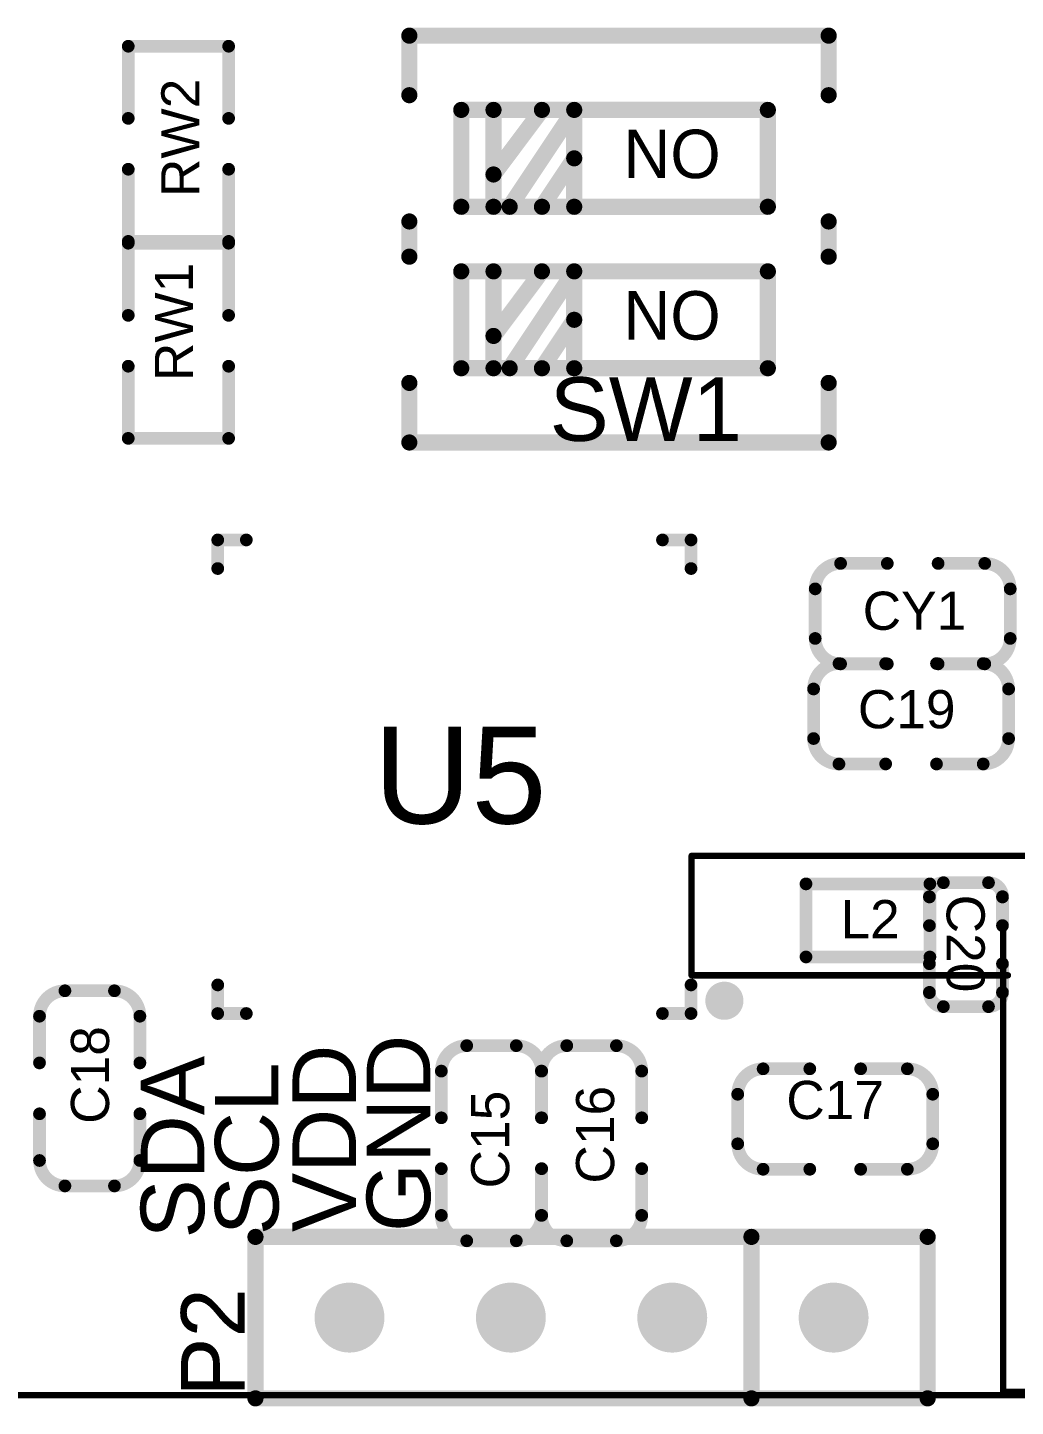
# Model space of a CAD drawing. Header units: millimetres. Extents: x 80.9 to 126.8, y 49.4 to 90.1.
# Drawn here: x 93.03 to 108.58, y 49.38 to 71.07 of the extents above; entities that cross this region are included whole.
import ezdxf

# ---------------------------------------------------------------- set-up
doc = ezdxf.new("R2010")
doc.units = ezdxf.units.MM
for name, color, linetype in [('KeepOutLayer', 6, 'Continuous'), ('PadHoleLayer', 156, 'Continuous'), ('TopOverlay', 2, 'Continuous')]:
    doc.layers.add(name, color=color, linetype=linetype)
doc.styles.add('Arial', font='arial.ttf', dxfattribs={"height": 0.2})

# ---------------------------------------------------------------- blocks, each defined once
blk = doc.blocks.new('LC_0603_C_7')
at = {"layer": 'TopOverlay', "const_width": 0.1999996}
for points in [[(-1.53499566, 0.39000176, -0.4142126324381571), (-1.134996459999999, 0.7900035)], [(1.13500408, 0.79000096, -0.4142126324381571), (1.535003279999999, 0.38999922)], [(-1.134996459999999, -0.79000096, -0.4142126324387523), (-1.53499566, -0.38999922)], [(1.53500582, -0.39000176, -0.4142126324387523), (1.135006619999999, -0.7900035)]]:
    blk.add_lwpolyline(points, format="xyb", dxfattribs=at)
at = {"layer": 'TopOverlay', "const_width": 0.0999998}
for points in [[(-1.184996359999999, 0.7900035, 1), (-1.084996559999999, 0.7900035, 1)], [(-1.184996359999999, 0.79000096, 1), (-1.084996559999999, 0.79000096, 1)], [(-0.44999656, 0.79000096, 1), (-0.34999676, 0.79000096, 1)], [(0.35000438, 0.79000096, 1), (0.4500041799999999, 0.79000096, 1)], [(1.08500418, 0.79000096, 1), (1.18500398, 0.79000096, 1)], [(1.08500418, 0.79000096, 1), (1.18500398, 0.79000096, 1)], [(-1.58499556, 0.39000176, 1), (-1.48499576, 0.39000176, 1)], [(-1.58499556, 0.38999922, 1), (-1.48499576, 0.38999922, 1)], [(1.48500338, 0.38999922, 1), (1.58500318, 0.38999922, 1)], [(1.48500338, 0.38999922, 1), (1.58500318, 0.38999922, 1)], [(-1.58499556, -0.38999922, 1), (-1.48499576, -0.38999922, 1)], [(-1.58499556, -0.38999922, 1), (-1.48499576, -0.38999922, 1)], [(1.48500338, -0.38999922, 1), (1.58500318, -0.38999922, 1)], [(1.48500592, -0.39000176, 1), (1.58500572, -0.39000176, 1)], [(-1.184996359999999, -0.79000096, 1), (-1.084996559999999, -0.79000096, 1)], [(-1.184996359999999, -0.79000096, 1), (-1.084996559999999, -0.79000096, 1)], [(-0.44999656, -0.79000096, 1), (-0.34999676, -0.79000096, 1)], [(0.35000692, -0.7900035, 1), (0.4500067200000001, -0.7900035, 1)], [(1.085006719999999, -0.7900035, 1), (1.185006519999999, -0.7900035, 1)], [(1.085006719999999, -0.7900035, 1), (1.185006519999999, -0.7900035, 1)]]:
    blk.add_lwpolyline(points, format="xyb", close=True, dxfattribs=at)
at = {"layer": 'TopOverlay', "const_width": 0.1999996}
for points in [[(-1.134996459999999, 0.79000096), (-0.3999966599999999, 0.79000096)], [(0.4000042800000001, 0.79000096), (1.13500408, 0.79000096)], [(-1.53499566, -0.38999922), (-1.53499566, 0.38999922)], [(1.535003279999999, -0.38999922), (1.535003279999999, 0.38999922)], [(-1.134996459999999, -0.79000096), (-0.3999966599999999, -0.79000096)], [(0.40000682, -0.7900035), (1.135006619999999, -0.7900035)]]:
    blk.add_lwpolyline(points, dxfattribs=at)
blk = doc.blocks.new('QFN_48_7X7X05P_23')
at = {"layer": 'TopOverlay', "const_width": 0.2999994}
blk.add_lwpolyline([(-4.099559999999998, 3.52298, -236.221138943248), (-4.099559999999998, 3.525519999999999)], format="xyb", dxfattribs=at)
at = {"layer": 'TopOverlay', "const_width": 0.1999996}
for points in [[(-3.275075999999999, 3.724909999999999), (-3.724909999999999, 3.724909999999999)], [(-3.724909999999999, 3.724909999999999), (-3.724909999999999, 3.275075999999999)], [(3.724909999999999, 3.724909999999999), (3.275075999999999, 3.724909999999999)], [(3.724909999999999, 3.724909999999999), (3.724909999999999, 3.275075999999999)], [(-3.724909999999999, -3.275075999999999), (-3.724909999999999, -3.724909999999999)], [(3.724909999999999, -3.275075999999999), (3.724909999999999, -3.724909999999999)], [(-3.275075999999999, -3.724909999999999), (-3.724909999999999, -3.724909999999999)], [(3.724909999999999, -3.724909999999999), (3.275075999999999, -3.724909999999999)]]:
    blk.add_lwpolyline(points, dxfattribs=at)
at = {"layer": 'TopOverlay'}
for points, const_width in [([(-3.774909899999998, 3.724909999999999, 1), (-3.6749101, 3.724909999999999, 1)], 0.0999998), ([(-3.774909899999998, 3.724909999999999, 1), (-3.6749101, 3.724909999999999, 1)], 0.0999998), ([(-3.325075899999999, 3.724909999999999, 1), (-3.225076099999999, 3.724909999999999, 1)], 0.0999998), ([(3.225076099999999, 3.724909999999999, 1), (3.325075899999999, 3.724909999999999, 1)], 0.0999998), ([(3.6749101, 3.724909999999999, 1), (3.774909899999998, 3.724909999999999, 1)], 0.0999998), ([(3.6749101, 3.724909999999999, 1), (3.774909899999998, 3.724909999999999, 1)], 0.0999998), ([(-4.174558579999998, 3.525519999999999, 1), (-4.02456142, 3.525519999999999, 1)], 0.1499997), ([(-4.174558579999998, 3.52298, 1), (-4.02456142, 3.52298, 1)], 0.1499997), ([(-3.774909899999998, 3.275075999999999, 1), (-3.6749101, 3.275075999999999, 1)], 0.0999998), ([(3.6749101, 3.275075999999999, 1), (3.774909899999998, 3.275075999999999, 1)], 0.0999998), ([(-3.774909899999998, -3.275075999999999, 1), (-3.6749101, -3.275075999999999, 1)], 0.0999998), ([(3.6749101, -3.275075999999999, 1), (3.774909899999998, -3.275075999999999, 1)], 0.0999998), ([(-3.774909899999998, -3.724909999999999, 1), (-3.6749101, -3.724909999999999, 1)], 0.0999998), ([(-3.774909899999998, -3.724909999999999, 1), (-3.6749101, -3.724909999999999, 1)], 0.0999998), ([(-3.325075899999999, -3.724909999999999, 1), (-3.225076099999999, -3.724909999999999, 1)], 0.0999998), ([(3.225076099999999, -3.724909999999999, 1), (3.325075899999999, -3.724909999999999, 1)], 0.0999998), ([(3.6749101, -3.724909999999999, 1), (3.774909899999998, -3.724909999999999, 1)], 0.0999998), ([(3.6749101, -3.724909999999999, 1), (3.774909899999998, -3.724909999999999, 1)], 0.0999998)]:
    blk.add_lwpolyline(points, format="xyb", close=True, dxfattribs=dict(at, const_width=const_width))
blk = doc.blocks.new('LC_0402_L_39')
at = {"layer": 'TopOverlay', "const_width": 0.1999996}
for points in [[(0.97499678, 0.57500012), (-0.97500186, 0.57500012)], [(-0.97500186, 0.57500012), (-0.97500186, -0.57500012)], [(0.97499678, 0.57500012), (0.97499678, -0.57500012)], [(0.97499678, -0.57500012), (-0.97500186, -0.57500012)]]:
    blk.add_lwpolyline(points, dxfattribs=at)
at = {"layer": 'TopOverlay', "const_width": 0.0999998}
for points in [[(-1.02500176, 0.57500012, 1), (-0.9250019599999999, 0.57500012, 1)], [(-1.02500176, 0.57500012, 1), (-0.9250019599999999, 0.57500012, 1)], [(0.9249968799999999, 0.57500012, 1), (1.02499668, 0.57500012, 1)], [(0.9249968799999999, 0.57500012, 1), (1.02499668, 0.57500012, 1)], [(-1.02500176, -0.57500012, 1), (-0.9250019599999999, -0.57500012, 1)], [(-1.02500176, -0.57500012, 1), (-0.9250019599999999, -0.57500012, 1)], [(0.9249968799999999, -0.57500012, 1), (1.02499668, -0.57500012, 1)], [(0.9249968799999999, -0.57500012, 1), (1.02499668, -0.57500012, 1)]]:
    blk.add_lwpolyline(points, format="xyb", close=True, dxfattribs=at)
blk = doc.blocks.new('LC_0402_C_42')
at = {"layer": 'TopOverlay', "const_width": 0.1999996}
for points in [[(-0.97500186, 0.35500056, -0.4142135623730951), (-0.7550023000000001, 0.57500012)], [(0.75499722, 0.57499758, -0.4142135623730951), (0.97499678, 0.35499802)], [(-0.7550023000000001, -0.57499758, -0.4142135623730951), (-0.97500186, -0.35499802)], [(0.97499678, -0.35500056, -0.4142135623730951), (0.75499722, -0.57500012)]]:
    blk.add_lwpolyline(points, format="xyb", dxfattribs=at)
at = {"layer": 'TopOverlay', "const_width": 0.0999998}
for points in [[(-0.8050021999999998, 0.57500012, 1), (-0.7050023999999999, 0.57500012, 1)], [(-0.8000009399999999, 0.57500012, 1), (-0.7000011399999999, 0.57500012, 1)], [(-0.3499993, 0.57500012, 1), (-0.2499995, 0.57500012, 1)], [(0.24999696, 0.57499758, 1), (0.34999676, 0.57499758, 1)], [(0.6999985999999999, 0.57499758, 1), (0.7999984, 0.57499758, 1)], [(0.70499732, 0.57499758, 1), (0.8049971199999999, 0.57499758, 1)], [(-1.02500176, 0.35500056, 1), (-0.9250019599999999, 0.35500056, 1)], [(-1.02499668, 0.35500056, 1), (-0.9249968799999999, 0.35500056, 1)], [(0.9249968799999999, 0.35499802, 1), (1.02499668, 0.35499802, 1)], [(0.9249968799999999, 0.35499802, 1), (1.02499668, 0.35499802, 1)], [(-1.02500176, -0.35499802, 1), (-0.9250019599999999, -0.35499802, 1)], [(-1.02499668, -0.35499802, 1), (-0.9249968799999999, -0.35499802, 1)], [(0.9249968799999999, -0.35500056, 1), (1.02499668, -0.35500056, 1)], [(0.9249968799999999, -0.35500056, 1), (1.02499668, -0.35500056, 1)], [(-0.8050021999999998, -0.57499758, 1), (-0.7050023999999999, -0.57499758, 1)], [(-0.7999984, -0.57499758, 1), (-0.6999985999999999, -0.57499758, 1)], [(-0.34999676, -0.57499758, 1), (-0.24999696, -0.57499758, 1)], [(0.2499995, -0.57500012, 1), (0.3499993, -0.57500012, 1)], [(0.7000011399999999, -0.57500012, 1), (0.8000009399999999, -0.57500012, 1)], [(0.70499732, -0.57500012, 1), (0.8049971199999999, -0.57500012, 1)]]:
    blk.add_lwpolyline(points, format="xyb", close=True, dxfattribs=at)
at = {"layer": 'TopOverlay', "const_width": 0.1999996}
for points in [[(-0.75000104, 0.57500012), (-0.2999994, 0.57500012)], [(0.29999686, 0.57499758), (0.7499985000000001, 0.57499758)], [(-0.97499678, 0.35500056), (-0.97499678, -0.35499802)], [(0.97499678, 0.35499802), (0.97499678, -0.35500056)], [(-0.7499985000000001, -0.57499758), (-0.29999686, -0.57499758)], [(0.2999994, -0.57500012), (0.75000104, -0.57500012)]]:
    blk.add_lwpolyline(points, dxfattribs=at)
blk = doc.blocks.new('LC_0603_C_43')
at = {"layer": 'TopOverlay', "const_width": 0.1999996}
for points in [[(-1.53499566, 0.39000176, -0.4142126324381571), (-1.134996459999999, 0.7900035)], [(1.13500408, 0.79000096, -0.4142126324381571), (1.535003279999999, 0.38999922)], [(-1.134996459999999, -0.79000096, -0.4142126324387523), (-1.53499566, -0.38999922)], [(1.53500582, -0.39000176, -0.4142126324387523), (1.135006619999999, -0.7900035)]]:
    blk.add_lwpolyline(points, format="xyb", dxfattribs=at)
at = {"layer": 'TopOverlay', "const_width": 0.0999998}
for points in [[(-1.184996359999999, 0.7900035, 1), (-1.084996559999999, 0.7900035, 1)], [(-1.184996359999999, 0.79000096, 1), (-1.084996559999999, 0.79000096, 1)], [(-0.44999656, 0.79000096, 1), (-0.34999676, 0.79000096, 1)], [(0.35000438, 0.79000096, 1), (0.4500041799999999, 0.79000096, 1)], [(1.08500418, 0.79000096, 1), (1.18500398, 0.79000096, 1)], [(1.08500418, 0.79000096, 1), (1.18500398, 0.79000096, 1)], [(-1.58499556, 0.39000176, 1), (-1.48499576, 0.39000176, 1)], [(-1.58499556, 0.38999922, 1), (-1.48499576, 0.38999922, 1)], [(1.48500338, 0.38999922, 1), (1.58500318, 0.38999922, 1)], [(1.48500338, 0.38999922, 1), (1.58500318, 0.38999922, 1)], [(-1.58499556, -0.38999922, 1), (-1.48499576, -0.38999922, 1)], [(-1.58499556, -0.38999922, 1), (-1.48499576, -0.38999922, 1)], [(1.48500338, -0.38999922, 1), (1.58500318, -0.38999922, 1)], [(1.48500592, -0.39000176, 1), (1.58500572, -0.39000176, 1)], [(-1.184996359999999, -0.79000096, 1), (-1.084996559999999, -0.79000096, 1)], [(-1.184996359999999, -0.79000096, 1), (-1.084996559999999, -0.79000096, 1)], [(-0.44999656, -0.79000096, 1), (-0.34999676, -0.79000096, 1)], [(0.35000692, -0.7900035, 1), (0.4500067200000001, -0.7900035, 1)], [(1.085006719999999, -0.7900035, 1), (1.185006519999999, -0.7900035, 1)], [(1.085006719999999, -0.7900035, 1), (1.185006519999999, -0.7900035, 1)]]:
    blk.add_lwpolyline(points, format="xyb", close=True, dxfattribs=at)
at = {"layer": 'TopOverlay', "const_width": 0.1999996}
for points in [[(-0.3999966599999999, 0.79000096), (-1.134996459999999, 0.79000096)], [(1.13500408, 0.79000096), (0.4000042800000001, 0.79000096)], [(-1.53499566, 0.38999922), (-1.53499566, -0.38999922)], [(1.535003279999999, 0.38999922), (1.535003279999999, -0.38999922)], [(-0.3999966599999999, -0.79000096), (-1.134996459999999, -0.79000096)], [(1.135006619999999, -0.7900035), (0.40000682, -0.7900035)]]:
    blk.add_lwpolyline(points, dxfattribs=at)
blk = doc.blocks.new('LC_0603_C_44')
at = {"layer": 'TopOverlay', "const_width": 0.1999996}
for points in [[(-1.53499566, 0.39000176, -0.4142126324381571), (-1.134996459999999, 0.7900035)], [(1.13500408, 0.79000096, -0.4142126324381571), (1.535003279999999, 0.38999922)], [(-1.134996459999999, -0.79000096, -0.4142126324387498), (-1.53499566, -0.38999922)], [(1.53500582, -0.39000176, -0.4142126324387523), (1.135006619999999, -0.7900035)]]:
    blk.add_lwpolyline(points, format="xyb", dxfattribs=at)
at = {"layer": 'TopOverlay', "const_width": 0.0999998}
for points in [[(-1.184996359999999, 0.7900035, 1), (-1.084996559999999, 0.7900035, 1)], [(-1.184996359999999, 0.79000096, 1), (-1.084996559999999, 0.79000096, 1)], [(-0.44999656, 0.79000096, 1), (-0.34999676, 0.79000096, 1)], [(0.35000438, 0.79000096, 1), (0.4500041799999999, 0.79000096, 1)], [(1.08500418, 0.79000096, 1), (1.18500398, 0.79000096, 1)], [(1.08500418, 0.79000096, 1), (1.18500398, 0.79000096, 1)], [(-1.58499556, 0.39000176, 1), (-1.48499576, 0.39000176, 1)], [(-1.58499556, 0.38999922, 1), (-1.48499576, 0.38999922, 1)], [(1.48500338, 0.38999922, 1), (1.58500318, 0.38999922, 1)], [(1.48500338, 0.38999922, 1), (1.58500318, 0.38999922, 1)], [(-1.58499556, -0.38999922, 1), (-1.48499576, -0.38999922, 1)], [(-1.58499556, -0.38999922, 1), (-1.48499576, -0.38999922, 1)], [(1.48500338, -0.38999922, 1), (1.58500318, -0.38999922, 1)], [(1.48500592, -0.39000176, 1), (1.58500572, -0.39000176, 1)], [(-1.184996359999999, -0.79000096, 1), (-1.084996559999999, -0.79000096, 1)], [(-1.184996359999999, -0.79000096, 1), (-1.084996559999999, -0.79000096, 1)], [(-0.44999656, -0.79000096, 1), (-0.34999676, -0.79000096, 1)], [(0.35000692, -0.7900035, 1), (0.4500067200000001, -0.7900035, 1)], [(1.085006719999999, -0.7900035, 1), (1.185006519999999, -0.7900035, 1)], [(1.085006719999999, -0.7900035, 1), (1.185006519999999, -0.7900035, 1)]]:
    blk.add_lwpolyline(points, format="xyb", close=True, dxfattribs=at)
at = {"layer": 'TopOverlay', "const_width": 0.1999996}
for points in [[(-0.3999966599999999, 0.79000096), (-1.134996459999999, 0.79000096)], [(1.13500408, 0.79000096), (0.4000042800000001, 0.79000096)], [(-1.53499566, -0.38999922), (-1.53499566, 0.38999922)], [(1.535003279999999, -0.38999922), (1.535003279999999, 0.38999922)], [(-0.3999966599999999, -0.79000096), (-1.134996459999999, -0.79000096)], [(1.135006619999999, -0.7900035), (0.40000682, -0.7900035)]]:
    blk.add_lwpolyline(points, dxfattribs=at)
blk = doc.blocks.new('LC_0603_C_45')
at = {"layer": 'TopOverlay', "const_width": 0.1999996}
for points in [[(-1.53499566, 0.39000176, -0.4142126324381571), (-1.134996459999999, 0.7900035)], [(1.13500408, 0.79000096, -0.4142126324381571), (1.535003279999999, 0.38999922)], [(-1.134996459999999, -0.79000096, -0.4142126324387498), (-1.53499566, -0.38999922)], [(1.53500582, -0.39000176, -0.4142126324387498), (1.135006619999999, -0.7900035)]]:
    blk.add_lwpolyline(points, format="xyb", dxfattribs=at)
at = {"layer": 'TopOverlay', "const_width": 0.0999998}
for points in [[(-1.184996359999999, 0.7900035, 1), (-1.084996559999999, 0.7900035, 1)], [(-1.184996359999999, 0.79000096, 1), (-1.084996559999999, 0.79000096, 1)], [(-0.44999656, 0.79000096, 1), (-0.34999676, 0.79000096, 1)], [(0.35000438, 0.79000096, 1), (0.4500041799999999, 0.79000096, 1)], [(1.08500418, 0.79000096, 1), (1.18500398, 0.79000096, 1)], [(1.08500418, 0.79000096, 1), (1.18500398, 0.79000096, 1)], [(-1.58499556, 0.39000176, 1), (-1.48499576, 0.39000176, 1)], [(-1.58499556, 0.38999922, 1), (-1.48499576, 0.38999922, 1)], [(1.48500338, 0.38999922, 1), (1.58500318, 0.38999922, 1)], [(1.48500338, 0.38999922, 1), (1.58500318, 0.38999922, 1)], [(-1.58499556, -0.38999922, 1), (-1.48499576, -0.38999922, 1)], [(-1.58499556, -0.38999922, 1), (-1.48499576, -0.38999922, 1)], [(1.48500338, -0.38999922, 1), (1.58500318, -0.38999922, 1)], [(1.48500592, -0.39000176, 1), (1.58500572, -0.39000176, 1)], [(-1.184996359999999, -0.79000096, 1), (-1.084996559999999, -0.79000096, 1)], [(-1.184996359999999, -0.79000096, 1), (-1.084996559999999, -0.79000096, 1)], [(-0.44999656, -0.79000096, 1), (-0.34999676, -0.79000096, 1)], [(0.35000692, -0.7900035, 1), (0.4500067200000001, -0.7900035, 1)], [(1.085006719999999, -0.7900035, 1), (1.185006519999999, -0.7900035, 1)], [(1.085006719999999, -0.7900035, 1), (1.185006519999999, -0.7900035, 1)]]:
    blk.add_lwpolyline(points, format="xyb", close=True, dxfattribs=at)
at = {"layer": 'TopOverlay', "const_width": 0.1999996}
for points in [[(-0.3999966599999999, 0.79000096), (-1.134996459999999, 0.79000096)], [(1.13500408, 0.79000096), (0.4000042800000001, 0.79000096)], [(-1.53499566, -0.38999922), (-1.53499566, 0.38999922)], [(1.535003279999999, -0.38999922), (1.535003279999999, 0.38999922)], [(-0.3999966599999999, -0.79000096), (-1.134996459999999, -0.79000096)], [(1.135006619999999, -0.7900035), (0.40000682, -0.7900035)]]:
    blk.add_lwpolyline(points, dxfattribs=at)
blk = doc.blocks.new('LC_0603_C_55')
at = {"layer": 'TopOverlay', "const_width": 0.1999996}
for points in [[(-1.53499566, 0.39000176, -0.4142126324381571), (-1.134996459999999, 0.7900035)], [(1.13500408, 0.79000096, -0.4142126324381571), (1.535003279999999, 0.38999922)], [(-1.134996459999999, -0.79000096, -0.4142126324387523), (-1.53499566, -0.38999922)], [(1.53500582, -0.39000176, -0.4142126324387523), (1.135006619999999, -0.7900035)]]:
    blk.add_lwpolyline(points, format="xyb", dxfattribs=at)
at = {"layer": 'TopOverlay', "const_width": 0.0999998}
for points in [[(-1.184996359999999, 0.7900035, 1), (-1.084996559999999, 0.7900035, 1)], [(-1.184996359999999, 0.79000096, 1), (-1.084996559999999, 0.79000096, 1)], [(-0.44999656, 0.79000096, 1), (-0.34999676, 0.79000096, 1)], [(0.35000438, 0.79000096, 1), (0.4500041799999999, 0.79000096, 1)], [(1.08500418, 0.79000096, 1), (1.18500398, 0.79000096, 1)], [(1.08500418, 0.79000096, 1), (1.18500398, 0.79000096, 1)], [(-1.58499556, 0.39000176, 1), (-1.48499576, 0.39000176, 1)], [(-1.58499556, 0.38999922, 1), (-1.48499576, 0.38999922, 1)], [(1.48500338, 0.38999922, 1), (1.58500318, 0.38999922, 1)], [(1.48500338, 0.38999922, 1), (1.58500318, 0.38999922, 1)], [(-1.58499556, -0.38999922, 1), (-1.48499576, -0.38999922, 1)], [(-1.58499556, -0.38999922, 1), (-1.48499576, -0.38999922, 1)], [(1.48500338, -0.38999922, 1), (1.58500318, -0.38999922, 1)], [(1.48500592, -0.39000176, 1), (1.58500572, -0.39000176, 1)], [(-1.184996359999999, -0.79000096, 1), (-1.084996559999999, -0.79000096, 1)], [(-1.184996359999999, -0.79000096, 1), (-1.084996559999999, -0.79000096, 1)], [(-0.44999656, -0.79000096, 1), (-0.34999676, -0.79000096, 1)], [(0.35000692, -0.7900035, 1), (0.4500067200000001, -0.7900035, 1)], [(1.085006719999999, -0.7900035, 1), (1.185006519999999, -0.7900035, 1)], [(1.085006719999999, -0.7900035, 1), (1.185006519999999, -0.7900035, 1)]]:
    blk.add_lwpolyline(points, format="xyb", close=True, dxfattribs=at)
at = {"layer": 'TopOverlay', "const_width": 0.1999996}
for points in [[(-1.134996459999999, 0.79000096), (-0.3999966599999999, 0.79000096)], [(0.4000042800000001, 0.79000096), (1.13500408, 0.79000096)], [(-1.53499566, -0.38999922), (-1.53499566, 0.38999922)], [(1.535003279999999, -0.38999922), (1.535003279999999, 0.38999922)], [(-1.134996459999999, -0.79000096), (-0.3999966599999999, -0.79000096)], [(0.40000682, -0.7900035), (1.135006619999999, -0.7900035)]]:
    blk.add_lwpolyline(points, dxfattribs=at)
blk = doc.blocks.new('HDR_TH_4P_P2_54_V_F_56')
at = {"layer": 'PadHoleLayer'}
h = blk.add_hatch(color=156, dxfattribs=at)
edge = h.paths.add_edge_path()
edge.add_arc((-3.81, 0), 0.5500116, 0, 360)
h = blk.add_hatch(color=156, dxfattribs=at)
edge = h.paths.add_edge_path()
edge.add_arc((-1.27, 0), 0.5500116, 0, 360)
h = blk.add_hatch(color=156, dxfattribs=at)
edge = h.paths.add_edge_path()
edge.add_arc((1.27, 0), 0.5500116, 0, 360)
h = blk.add_hatch(color=156, dxfattribs=at)
edge = h.paths.add_edge_path()
edge.add_arc((3.81, 0), 0.5500116, 0, 360)
at = {"layer": 'TopOverlay', "const_width": 0.254}
for points in [[(5.290007199999999, 1.27), (-5.290007199999999, 1.27)], [(-5.290007199999999, 1.27), (-5.290007199999999, -1.27)], [(-2.5164796, 1.27), (-2.5164796, -1.27)], [(5.290007199999999, 1.27), (5.290007199999999, -1.27)], [(5.290007199999999, -1.27), (-5.290007199999999, -1.27)]]:
    blk.add_lwpolyline(points, dxfattribs=at)
at = {"layer": 'TopOverlay', "const_width": 0.127}
for points in [[(-5.3535072, 1.27, 1), (-5.226507199999998, 1.27, 1)], [(-5.3535072, 1.27, 1), (-5.226507199999998, 1.27, 1)], [(-2.5799796, 1.27, 1), (-2.452979599999999, 1.27, 1)], [(5.226507199999998, 1.27, 1), (5.3535072, 1.27, 1)], [(5.226507199999998, 1.27, 1), (5.3535072, 1.27, 1)], [(-5.3535072, -1.27, 1), (-5.226507199999998, -1.27, 1)], [(-5.3535072, -1.27, 1), (-5.226507199999998, -1.27, 1)], [(-2.5799796, -1.27, 1), (-2.452979599999999, -1.27, 1)], [(5.226507199999998, -1.27, 1), (5.3535072, -1.27, 1)], [(5.226507199999998, -1.27, 1), (5.3535072, -1.27, 1)]]:
    blk.add_lwpolyline(points, format="xyb", close=True, dxfattribs=at)
blk = doc.blocks.new('LC_0603_R_69')
at = {"layer": 'TopOverlay', "const_width": 0.1999996}
for points in [[(-1.534998199999999, 0.79000096), (-0.3999992, 0.79000096)], [(-1.534998199999999, 0.79000096), (-1.534998199999999, -0.79000096)], [(0.40000174, 0.79000096), (1.53500074, 0.79000096)], [(1.53500074, 0.79000096), (1.53500074, -0.79000096)], [(-1.534998199999999, -0.79000096), (-0.3999992, -0.79000096)], [(0.40000174, -0.79000096), (1.53500074, -0.79000096)]]:
    blk.add_lwpolyline(points, dxfattribs=at)
at = {"layer": 'TopOverlay', "const_width": 0.0999998}
for points in [[(-1.5849981, 0.79000096, 1), (-1.484998299999999, 0.79000096, 1)], [(-1.5849981, 0.79000096, 1), (-1.484998299999999, 0.79000096, 1)], [(-0.4499991, 0.79000096, 1), (-0.3499993, 0.79000096, 1)], [(0.35000184, 0.79000096, 1), (0.4500016399999999, 0.79000096, 1)], [(1.48500084, 0.79000096, 1), (1.58500064, 0.79000096, 1)], [(1.48500084, 0.79000096, 1), (1.58500064, 0.79000096, 1)], [(-1.5849981, -0.79000096, 1), (-1.484998299999999, -0.79000096, 1)], [(-1.5849981, -0.79000096, 1), (-1.484998299999999, -0.79000096, 1)], [(-0.4499991, -0.79000096, 1), (-0.3499993, -0.79000096, 1)], [(0.35000184, -0.79000096, 1), (0.4500016399999999, -0.79000096, 1)], [(1.48500084, -0.79000096, 1), (1.58500064, -0.79000096, 1)], [(1.48500084, -0.79000096, 1), (1.58500064, -0.79000096, 1)]]:
    blk.add_lwpolyline(points, format="xyb", close=True, dxfattribs=at)
blk = doc.blocks.new('LC_0603_R_70')
at = {"layer": 'TopOverlay', "const_width": 0.1999996}
for points in [[(-1.534998199999999, -0.79000096), (-1.534998199999999, 0.79000096)], [(-0.3999992, 0.79000096), (-1.534998199999999, 0.79000096)], [(1.53500074, 0.79000096), (0.40000174, 0.79000096)], [(1.53500074, -0.79000096), (1.53500074, 0.79000096)], [(-0.3999992, -0.79000096), (-1.534998199999999, -0.79000096)], [(1.53500074, -0.79000096), (0.40000174, -0.79000096)]]:
    blk.add_lwpolyline(points, dxfattribs=at)
at = {"layer": 'TopOverlay', "const_width": 0.0999998}
for points in [[(-1.5849981, 0.79000096, 1), (-1.484998299999999, 0.79000096, 1)], [(-1.5849981, 0.79000096, 1), (-1.484998299999999, 0.79000096, 1)], [(-0.4499991, 0.79000096, 1), (-0.3499993, 0.79000096, 1)], [(0.35000184, 0.79000096, 1), (0.4500016399999999, 0.79000096, 1)], [(1.48500084, 0.79000096, 1), (1.58500064, 0.79000096, 1)], [(1.48500084, 0.79000096, 1), (1.58500064, 0.79000096, 1)], [(-1.5849981, -0.79000096, 1), (-1.484998299999999, -0.79000096, 1)], [(-1.5849981, -0.79000096, 1), (-1.484998299999999, -0.79000096, 1)], [(-0.4499991, -0.79000096, 1), (-0.3499993, -0.79000096, 1)], [(0.35000184, -0.79000096, 1), (0.4500016399999999, -0.79000096, 1)], [(1.48500084, -0.79000096, 1), (1.58500064, -0.79000096, 1)], [(1.48500084, -0.79000096, 1), (1.58500064, -0.79000096, 1)]]:
    blk.add_lwpolyline(points, format="xyb", close=True, dxfattribs=at)
blk = doc.blocks.new('SW_SMD_DM_02_V_71')
at = {"layer": 'TopOverlay', "const_width": 0.254}
for points in [[(-3.199993599999999, -3.299993399999999), (-3.199993599999999, 3.299993399999999)], [(-2.263139999999999, 3.299993399999999), (-3.199993599999999, 3.299993399999999)], [(0.27686, 3.299993399999999), (-0.27686, 3.299993399999999)], [(3.199993599999999, 3.299993399999999), (2.263139999999999, 3.299993399999999)], [(3.199993599999999, -3.299993399999999), (3.199993599999999, 3.299993399999999)], [(-2.032, -2.482976999999999), (-2.032, 2.343023)], [(-0.508, 2.343023), (-2.032, 2.343023)], [(-0.508, -2.482976999999999), (-0.508, 2.343023)], [(2.032, 2.343023), (0.508, 2.343023)], [(0.508, -2.482976999999999), (0.508, 2.343023)], [(2.032, -2.482976999999999), (2.032, 2.343023)], [(-0.508, -1.720976999999999), (-2.032, -0.7049770000000001)], [(-0.508, -0.7049770000000001), (-2.032, -0.7049770000000001)], [(-0.508, -1.212976999999999), (-1.27, -0.7049770000000001)], [(2.032, -0.7049770000000001), (0.508, -0.7049770000000001)], [(2.032, -1.720976999999999), (0.508, -0.7049770000000001)], [(2.032, -1.212976999999999), (1.27, -0.7049770000000001)], [(-1.016, -1.974976999999999), (-2.032, -1.212976999999999)], [(1.524, -1.974976999999999), (0.508, -1.212976999999999)], [(-0.508, -1.974976999999999), (-2.032, -1.974976999999999)], [(2.032, -1.974976999999999), (0.508, -1.974976999999999)], [(-0.508, -2.482976999999999), (-2.032, -2.482976999999999)], [(2.032, -2.482976999999999), (0.508, -2.482976999999999)], [(-2.263139999999999, -3.299993399999999), (-3.199993599999999, -3.299993399999999)], [(0.27686, -3.299993399999999), (-0.27686, -3.299993399999999)], [(3.199993599999999, -3.299993399999999), (2.263139999999999, -3.299993399999999)]]:
    blk.add_lwpolyline(points, dxfattribs=at)
at = {"layer": 'TopOverlay', "const_width": 0.127}
for points in [[(-3.263493599999998, 3.299993399999999, 1), (-3.1364936, 3.299993399999999, 1)], [(-3.263493599999998, 3.299993399999999, 1), (-3.1364936, 3.299993399999999, 1)], [(-2.32664, 3.299993399999999, 1), (-2.19964, 3.299993399999999, 1)], [(-0.34036, 3.299993399999999, 1), (-0.21336, 3.299993399999999, 1)], [(0.21336, 3.299993399999999, 1), (0.34036, 3.299993399999999, 1)], [(2.19964, 3.299993399999999, 1), (2.32664, 3.299993399999999, 1)], [(3.1364936, 3.299993399999999, 1), (3.263493599999998, 3.299993399999999, 1)], [(3.1364936, 3.299993399999999, 1), (3.263493599999998, 3.299993399999999, 1)], [(-2.095499999999999, 2.343023, 1), (-1.968499999999999, 2.343023, 1)], [(-2.095499999999999, 2.343023, 1), (-1.968499999999999, 2.343023, 1)], [(-0.5714999999999999, 2.343023, 1), (-0.4445000000000001, 2.343023, 1)], [(-0.5714999999999999, 2.343023, 1), (-0.4445000000000001, 2.343023, 1)], [(0.4445000000000001, 2.343023, 1), (0.5714999999999999, 2.343023, 1)], [(0.4445000000000001, 2.343023, 1), (0.5714999999999999, 2.343023, 1)], [(1.968499999999999, 2.343023, 1), (2.095499999999999, 2.343023, 1)], [(1.968499999999999, 2.343023, 1), (2.095499999999999, 2.343023, 1)], [(-2.095499999999999, -0.7049770000000001, 1), (-1.968499999999999, -0.7049770000000001, 1)], [(-2.095499999999999, -0.7049770000000001, 1), (-1.968499999999999, -0.7049770000000001, 1)], [(-1.333499999999999, -0.7049770000000001, 1), (-1.206499999999999, -0.7049770000000001, 1)], [(-0.5714999999999999, -0.7049770000000001, 1), (-0.4445000000000001, -0.7049770000000001, 1)], [(0.4445000000000001, -0.7049770000000001, 1), (0.5714999999999999, -0.7049770000000001, 1)], [(0.4445000000000001, -0.7049770000000001, 1), (0.5714999999999999, -0.7049770000000001, 1)], [(1.206499999999999, -0.7049770000000001, 1), (1.333499999999999, -0.7049770000000001, 1)], [(1.968499999999999, -0.7049770000000001, 1), (2.095499999999999, -0.7049770000000001, 1)], [(-2.095499999999999, -1.212976999999999, 1), (-1.968499999999999, -1.212976999999999, 1)], [(-0.5714999999999999, -1.212976999999999, 1), (-0.4445000000000001, -1.212976999999999, 1)], [(0.4445000000000001, -1.212976999999999, 1), (0.5714999999999999, -1.212976999999999, 1)], [(1.968499999999999, -1.212976999999999, 1), (2.095499999999999, -1.212976999999999, 1)], [(-0.5714999999999999, -1.720976999999999, 1), (-0.4445000000000001, -1.720976999999999, 1)], [(1.968499999999999, -1.720976999999999, 1), (2.095499999999999, -1.720976999999999, 1)], [(-2.095499999999999, -1.974976999999999, 1), (-1.968499999999999, -1.974976999999999, 1)], [(-1.079499999999999, -1.974976999999999, 1), (-0.9525, -1.974976999999999, 1)], [(-0.5714999999999999, -1.974976999999999, 1), (-0.4445000000000001, -1.974976999999999, 1)], [(0.4445000000000001, -1.974976999999999, 1), (0.5714999999999999, -1.974976999999999, 1)], [(1.460499999999999, -1.974976999999999, 1), (1.587499999999999, -1.974976999999999, 1)], [(1.968499999999999, -1.974976999999999, 1), (2.095499999999999, -1.974976999999999, 1)], [(-2.095499999999999, -2.482976999999999, 1), (-1.968499999999999, -2.482976999999999, 1)], [(-2.095499999999999, -2.482976999999999, 1), (-1.968499999999999, -2.482976999999999, 1)], [(-0.5714999999999999, -2.482976999999999, 1), (-0.4445000000000001, -2.482976999999999, 1)], [(-0.5714999999999999, -2.482976999999999, 1), (-0.4445000000000001, -2.482976999999999, 1)], [(0.4445000000000001, -2.482976999999999, 1), (0.5714999999999999, -2.482976999999999, 1)], [(0.4445000000000001, -2.482976999999999, 1), (0.5714999999999999, -2.482976999999999, 1)], [(1.968499999999999, -2.482976999999999, 1), (2.095499999999999, -2.482976999999999, 1)], [(1.968499999999999, -2.482976999999999, 1), (2.095499999999999, -2.482976999999999, 1)], [(-3.263493599999998, -3.299993399999999, 1), (-3.1364936, -3.299993399999999, 1)], [(-3.263493599999998, -3.299993399999999, 1), (-3.1364936, -3.299993399999999, 1)], [(-2.32664, -3.299993399999999, 1), (-2.19964, -3.299993399999999, 1)], [(-0.34036, -3.299993399999999, 1), (-0.21336, -3.299993399999999, 1)], [(0.21336, -3.299993399999999, 1), (0.34036, -3.299993399999999, 1)], [(2.19964, -3.299993399999999, 1), (2.32664, -3.299993399999999, 1)], [(3.1364936, -3.299993399999999, 1), (3.263493599999998, -3.299993399999999, 1)], [(3.1364936, -3.299993399999999, 1), (3.263493599999998, -3.299993399999999, 1)]]:
    blk.add_lwpolyline(points, format="xyb", close=True, dxfattribs=at)
at = {"layer": 'TopOverlay'}
for p in [(-1.721104, 1.600072999999999), (0.8188959999999998, 1.600072999999999)]:
    blk.add_text('ON', height=0.762, rotation=-90, dxfattribs=at).set_placement(p)
blk = doc.blocks.new('LC_0603_C_72')
at = {"layer": 'TopOverlay', "const_width": 0.1999996}
for points in [[(-1.53499566, 0.39000176, -0.4142126324381571), (-1.134996459999999, 0.7900035)], [(1.13500408, 0.79000096, -0.4142126324381571), (1.535003279999999, 0.38999922)], [(-1.134996459999999, -0.79000096, -0.4142126324387523), (-1.53499566, -0.38999922)], [(1.53500582, -0.39000176, -0.4142126324387523), (1.135006619999999, -0.7900035)]]:
    blk.add_lwpolyline(points, format="xyb", dxfattribs=at)
at = {"layer": 'TopOverlay', "const_width": 0.0999998}
for points in [[(-1.184996359999999, 0.7900035, 1), (-1.084996559999999, 0.7900035, 1)], [(-1.184996359999999, 0.79000096, 1), (-1.084996559999999, 0.79000096, 1)], [(-0.44999656, 0.79000096, 1), (-0.34999676, 0.79000096, 1)], [(0.35000438, 0.79000096, 1), (0.4500041799999999, 0.79000096, 1)], [(1.08500418, 0.79000096, 1), (1.18500398, 0.79000096, 1)], [(1.08500418, 0.79000096, 1), (1.18500398, 0.79000096, 1)], [(-1.58499556, 0.39000176, 1), (-1.48499576, 0.39000176, 1)], [(-1.58499556, 0.38999922, 1), (-1.48499576, 0.38999922, 1)], [(1.48500338, 0.38999922, 1), (1.58500318, 0.38999922, 1)], [(1.48500338, 0.38999922, 1), (1.58500318, 0.38999922, 1)], [(-1.58499556, -0.38999922, 1), (-1.48499576, -0.38999922, 1)], [(-1.58499556, -0.38999922, 1), (-1.48499576, -0.38999922, 1)], [(1.48500338, -0.38999922, 1), (1.58500318, -0.38999922, 1)], [(1.48500592, -0.39000176, 1), (1.58500572, -0.39000176, 1)], [(-1.184996359999999, -0.79000096, 1), (-1.084996559999999, -0.79000096, 1)], [(-1.184996359999999, -0.79000096, 1), (-1.084996559999999, -0.79000096, 1)], [(-0.44999656, -0.79000096, 1), (-0.34999676, -0.79000096, 1)], [(0.35000692, -0.7900035, 1), (0.4500067200000001, -0.7900035, 1)], [(1.085006719999999, -0.7900035, 1), (1.185006519999999, -0.7900035, 1)], [(1.085006719999999, -0.7900035, 1), (1.185006519999999, -0.7900035, 1)]]:
    blk.add_lwpolyline(points, format="xyb", close=True, dxfattribs=at)
at = {"layer": 'TopOverlay', "const_width": 0.1999996}
for points in [[(-0.3999966599999999, 0.79000096), (-1.134996459999999, 0.79000096)], [(1.13500408, 0.79000096), (0.4000042800000001, 0.79000096)], [(-1.53499566, -0.38999922), (-1.53499566, 0.38999922)], [(1.535003279999999, -0.38999922), (1.535003279999999, 0.38999922)], [(-0.3999966599999999, -0.79000096), (-1.134996459999999, -0.79000096)], [(1.135006619999999, -0.7900035), (0.40000682, -0.7900035)]]:
    blk.add_lwpolyline(points, dxfattribs=at)

msp = doc.modelspace()

# ---------------------------------------------------------------- linework, layer by layer
at = {"layer": 'KeepOutLayer', "const_width": 0.0999998}
msp.add_lwpolyline([(86.4099999, 49.55320035999999), (117.40999632, 49.55320035999999)], dxfattribs=at)
at = {"layer": 'TopOverlay', "const_width": 0.0999998}
for points in [[(103.4796, 58.03899999999999), (109.7026, 58.03899999999999)], [(103.4796, 56.15939999999999), (103.4796, 58.03899999999999)], [(108.3818, 49.6062), (108.3818, 56.896)], [(103.4796, 56.15939999999999), (108.458, 56.15939999999999)], [(108.3818, 49.6062), (114.0714, 49.6062)]]:
    msp.add_lwpolyline(points, dxfattribs=at)
at = {"layer": 'TopOverlay', "const_width": 0.0499999}
for points in [[(103.45460132, 58.03899999999999, 1), (103.50459868, 58.03899999999999, 1)], [(103.45460132, 58.03899999999999, 1), (103.50459868, 58.03899999999999, 1)], [(108.35680132, 56.896, 1), (108.40679868, 56.896, 1)], [(103.45460132, 56.15939999999999, 1), (103.50459868, 56.15939999999999, 1)], [(103.45460132, 56.15939999999999, 1), (103.50459868, 56.15939999999999, 1)], [(108.43300132, 56.15939999999999, 1), (108.48299868, 56.15939999999999, 1)], [(108.35680132, 49.6062, 1), (108.40679868, 49.6062, 1)], [(108.35680132, 49.6062, 1), (108.40679868, 49.6062, 1)]]:
    msp.add_lwpolyline(points, format="xyb", close=True, dxfattribs=at)

# ---------------------------------------------------------------- block references
for name, p, rotation in [('SW_SMD_DM_02_V_71', (102.3366, 67.7418), 270), ('LC_0603_R_70', (95.4024, 69.2404), 270), ('LC_0603_R_69', (95.4024, 66.1416), 90), ('QFN_48_7X7X05P_23', (99.74580000000002, 59.2836), 180), ('LC_0402_C_42', (107.7976, 56.642), 90), ('LC_0402_L_39', (106.25499958, 57.02300000000001), 180), ('LC_0603_C_72', (94.0054, 54.3814), 270), ('LC_0603_C_45', (100.33, 53.5178), 270), ('LC_0603_C_44', (101.9048, 53.5178), 270), ('LC_0603_C_43', (105.7402, 53.89879999999998), 180), ('HDR_TH_4P_P2_54_V_F_56', (101.9048, 50.7746), 180)]:
    msp.add_blockref(name, p, dxfattribs=dict(rotation=rotation))
for name, p in [('LC_0603_C_55', (106.9594, 61.84899999999999)), ('LC_0603_C_7', (106.934, 60.2742))]:
    msp.add_blockref(name, p)

# ---------------------------------------------------------------- texts
at = {"layer": 'TopOverlay', "style": 'Arial'}
for s, height, rotation, p in [('RW2', 0.5999988, 90, (95.7326, 68.4022)), ('RW1', 0.5999988, 90, (95.631, 65.5066)), ('C20', 0.5999988, 270, (107.4928, 57.4294)), ('C18', 0.5999988, 90, (94.3102, 53.8226)), ('GND', 1.00000054, 90, (99.36480000000002, 52.1208)), ('SDA', 1.00000054, 90, (95.8088, 52.0192)), ('VDD', 1.00000054, 90, (98.1964, 52.1208)), ('SCL', 1.00000054, 90, (96.9772, 52.06999999999999)), ('C15', 0.5999988, 90, (100.6094, 52.80660000000001)), ('C16', 0.5999988, 90, (102.2604, 52.8828)), ('P2', 1.00000054, 90, (96.4438, 49.52999999999999))]:
    msp.add_text(s, height=height, rotation=rotation, dxfattribs=at).set_placement(p)
for s, height, p in [('SW1', 1.00000054, (101.2444, 64.56679999999999)), ('CY1', 0.5999988, (106.172, 61.59499999999999)), ('C19', 0.5999988, (106.0958, 60.04559999999999)), ('U5', 1.524, (98.4758, 58.547)), ('L2', 0.5999988, (105.82319958, 56.7436)), ('C17', 0.5999988, (104.97019646, 53.89879999999998))]:
    msp.add_text(s, height=height, dxfattribs=at).set_placement(p)

doc.saveas('drawing.dxf')
